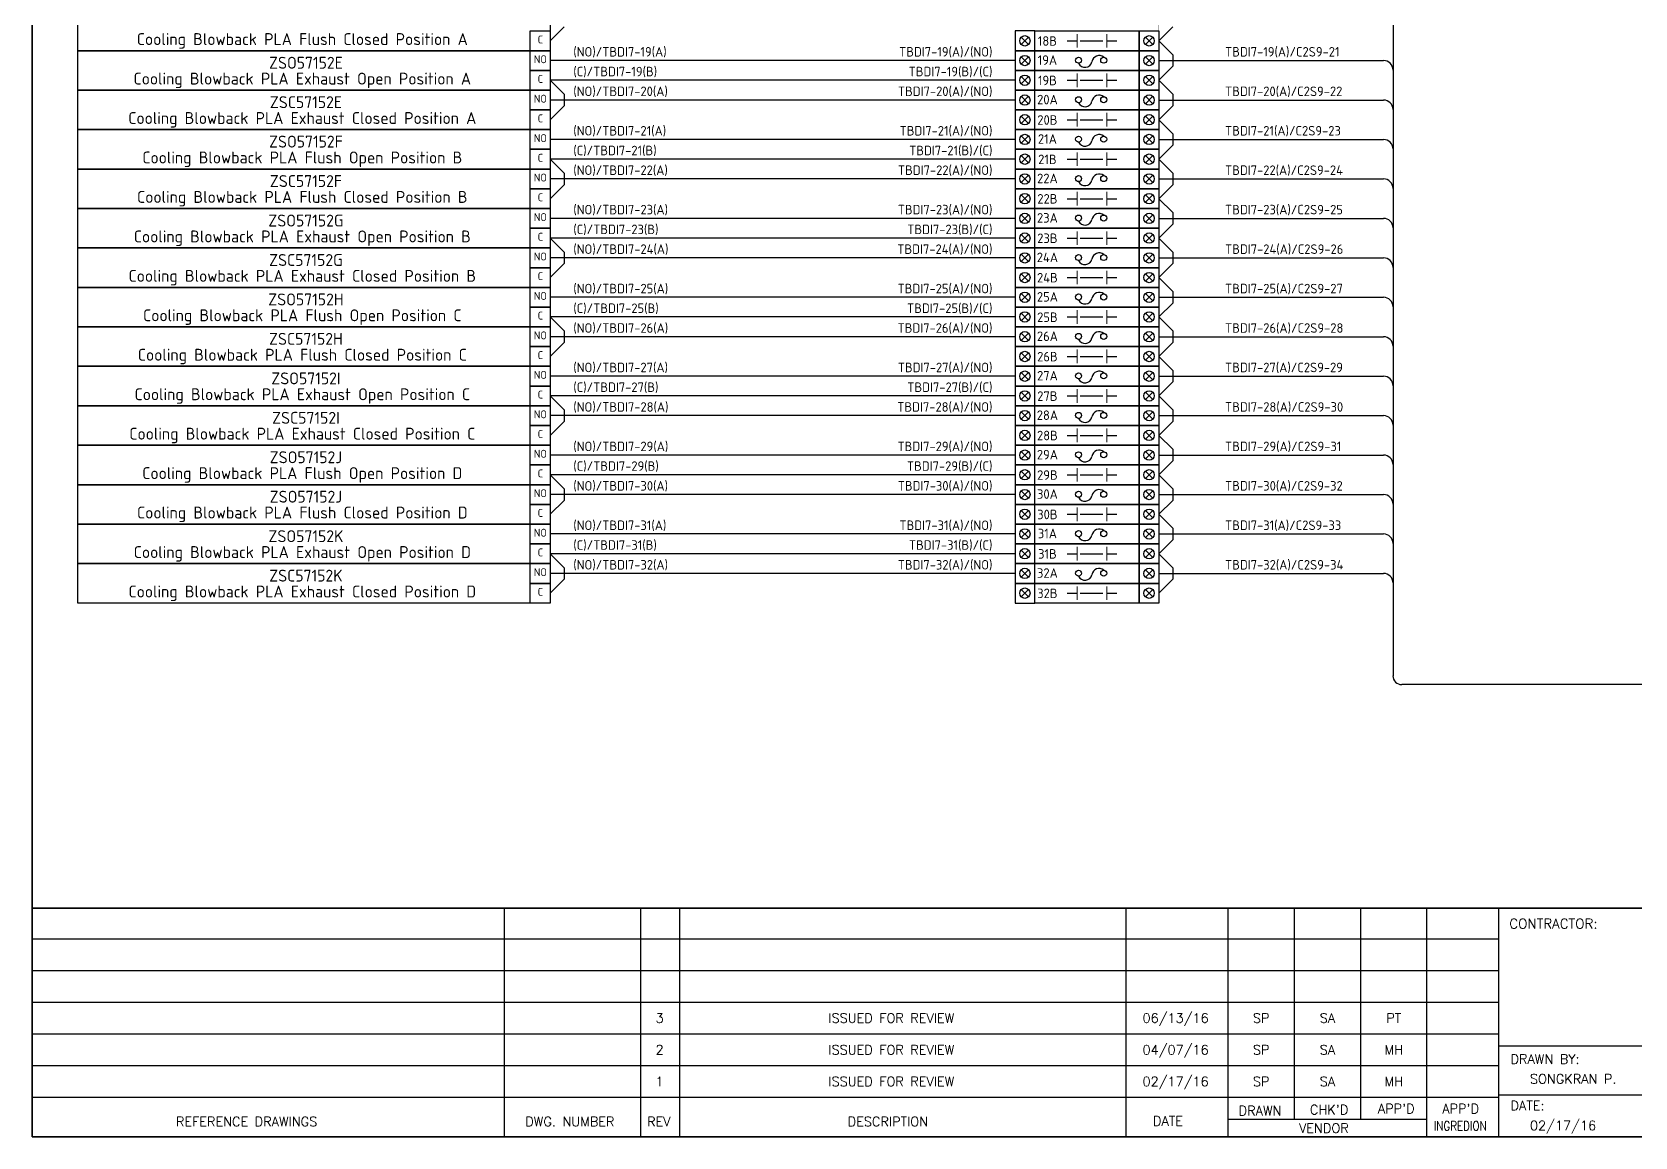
# Model space of a CAD drawing. Header units: inches. Extents: x 579627 to 667544, y 458630 to 507164.
# Drawn here: x 650347 to 652367, y 493540 to 494932 of the extents above; entities that cross this region are included whole.
import ezdxf
from ezdxf.enums import TextEntityAlignment as Align

# ---------------------------------------------------------------- set-up
doc = ezdxf.new("R2010")
doc.units = ezdxf.units.IN
doc.header["$MEASUREMENT"] = 0
for name, color, linetype in [('GT_1', 9, 'Continuous'), ('HELPPOINT', 7, 'Continuous'), ('MEMBER', 7, 'Continuous'), ('power', 7, 'Continuous')]:
    doc.layers.add(name, color=color, linetype=linetype)
doc.styles.add('HTX11', font='O8111901')
doc.styles.add('ISO3098B', font='ISO3098B.shx')
doc.styles.add('ROMANS', font='romans.shx', dxfattribs={"width": 0.85, "height": 25})

# ---------------------------------------------------------------- blocks, each defined once
blk = doc.blocks.new('TPA')
at = {"layer": 'GT_1', "color": 4, "flags": 128}
for points in [[(563383.4, 501946.4), (563383.4, 502273.8)], [(563578.8, 501946.4), (563578.8, 502273.8)], [(563634.6, 501946.4), (563634.6, 502273.8)], [(564274, 501946.4), (564274, 502273.8)], [(564419.8, 501946.4), (564419.8, 502273.8)], [(564514.7, 501971.1), (564514.7, 502273.8)], [(564609.7, 501971.2), (564609.7, 502273.8)], [(564704.3, 501946.4), (564704.3, 502273.8)], [(564807.7, 501946.4), (564807.7, 502273.8)], [(564807.7, 502229.7), (562706.8, 502229.7)], [(564807.7, 502184.4), (562706.8, 502184.4)], [(564807.7, 502139.1), (562706.8, 502139.1)], [(564807.7, 502093.7), (562706.8, 502093.7)], [(565702.1, 502076.3), (564807.7, 502076.3)], [(564807.7, 502048.3), (562706.8, 502048.3)], [(564807.6, 502003), (562706.8, 502003)], [(565702.1, 502006.4), (564807.7, 502006.4)], [(564704.3, 501971.1), (564419.8, 501971.1)]]:
    blk.add_lwpolyline(points, dxfattribs=at)
at = {"layer": 'HELPPOINT', "color": 4, "lineweight": 35}
for p, q in [((562706.8, 501946.4), (562706.8, 505019.3)), ((562706.8, 501946.4), (562706.8, 505019.3)), ((567131, 501946.4), (562706.8, 501946.4)), ((567131, 501946.4), (562706.8, 501946.4))]:
    blk.add_line(p, q, dxfattribs=at)
at = {"layer": 'MEMBER', "color": 4, "lineweight": 35}
blk.add_line((562706.8, 502273.8), (567131, 502273.8), dxfattribs=at)
blk.add_line((562706.8, 502273.8), (567131, 502273.8), dxfattribs=at)
at = {"style": 'HTX11'}
for tag, p in [('A', (566704.3, 502037.1)), ('B', (567038.2, 501963.3))]:
    blk.add_attdef(tag, text='', height=16.8, dxfattribs=at).set_placement(p, align=Align.MIDDLE_CENTER)
at = {"layer": 'MEMBER', "color": 4, "ltscale": 0.8, "style": 'ROMANS'}
for s, height, p in [('CONTRACTOR:', 14.035, (564822.6, 502244.9)), ('DRAWN BY:', 13.49, (564824.3, 502051.1)), ('SONGKRAN P.', 13.495, (564852.1, 502022.7)), ('DRAWN', 13.49, (564435, 501977.3)), ("CHK'D", 13.49, (564537, 501978.7)), ("APP'D", 13.49, (564634.3, 501980.1)), ("APP'D", 13.49, (564726.6, 501980.1)), ('DATE:', 13.49, (564824.3, 501984.5)), ('REFERENCE DRAWINGS', 13.495, (562912.9, 501961.6)), ('DWG. NUMBER', 13.495, (563413.2, 501961.6)), ('REV', 13.49, (563587.7, 501961.6)), ('DESCRIPTION', 13.495, (563875, 501961.6)), ('DATE', 13.49, (564312.3, 501962.5)), ('VENDOR', 13.49, (564521.5, 501952.2)), ('02/17/16', 13.49, (564852.1, 501956))]:
    blk.add_text(s, height=height, dxfattribs=at).set_placement(p)
for s, height, p in [('3', 13.5, (563605.6, 502116.6)), ('ISSUED FOR REVIEW', 13.495, (563937.5, 502116.6)), ('06/13/16', 13.49, (564344.6, 502116.6)), ('SP', 13.49, (564467.2, 502116.6)), ('SA', 13.49, (564562.1, 502116.6)), ('PT', 13.49, (564657, 502116.6)), ('2', 13.5, (563605.6, 502071.2)), ('ISSUED FOR REVIEW', 13.495, (563937.5, 502071.2)), ('04/07/16', 13.49, (564344.6, 502071.2)), ('SP', 13.49, (564467.2, 502071.2)), ('SA', 13.49, (564562.1, 502071.2)), ('MH', 13.49, (564657, 502071.2)), ('1', 13.5, (563605.6, 502025.8)), ('ISSUED FOR REVIEW', 13.495, (563937.5, 502025.8)), ('02/17/16', 13.49, (564344.6, 502025.8)), ('SP', 13.49, (564467.2, 502025.8)), ('SA', 13.49, (564562.1, 502025.8)), ('MH', 13.49, (564657, 502025.8))]:
    blk.add_text(s, height=height, dxfattribs=at).set_placement(p, align=Align.MIDDLE_CENTER)
at = {"layer": 'MEMBER', "color": 4, "ltscale": 0.8, "style": 'ROMANS', "width": 0.8}
blk.add_text('INGREDION', height=13.49, dxfattribs=at).set_placement((564714.3, 501955.4))

msp = doc.modelspace()

# ---------------------------------------------------------------- linework, layer by layer
at = {"color": 4}
for p, q in [((652062.5, 495779.5), (652062.5, 494121)), ((651586.1, 494896.5), (651000.1, 494896.5)), ((651767.4, 494896.5), (652050.5, 494896.5)), ((651586.1, 494846.7), (651000.1, 494846.7)), ((651767.4, 494846.7), (652050.5, 494846.7)), ((651586.1, 494797), (651000.1, 494797)), ((651767.4, 494797), (652050.5, 494797)), ((651586.1, 494747.3), (651000.1, 494747.3)), ((651767.4, 494747.3), (652050.5, 494747.3)), ((651586.1, 494697.6), (651000.1, 494697.6)), ((651767.4, 494697.6), (652050.5, 494697.6)), ((651586.1, 494647.8), (651000.1, 494647.8)), ((651767.4, 494647.8), (652050.5, 494647.8)), ((651586.1, 494598.1), (651000.1, 494598.1)), ((651767.4, 494598.1), (652050.5, 494598.1)), ((651586.1, 494548.4), (651000.1, 494548.4)), ((651767.4, 494548.4), (652050.5, 494548.4)), ((651586.1, 494498.7), (651000.1, 494498.7)), ((651767.4, 494498.7), (652050.5, 494498.7)), ((651586.1, 494449), (651000.1, 494449)), ((651767.4, 494449), (652050.5, 494449)), ((651586.1, 494399.2), (651000.1, 494399.2)), ((651767.4, 494399.2), (652050.5, 494399.2)), ((651586.1, 494349.5), (651000.1, 494349.5)), ((651767.4, 494349.5), (652050.5, 494349.5)), ((651586.1, 494299.8), (651000.1, 494299.8)), ((651767.4, 494299.8), (652050.5, 494299.8)), ((651586.1, 494250.1), (651000.1, 494250.1)), ((651767.4, 494250.1), (652050.5, 494250.1)), ((654008.4, 494110), (652073.5, 494110))]:
    msp.add_line(p, q, dxfattribs=at)
at = {"color": 0}
for p, q in [((651000.1, 494921.3), (651017.7, 494938.9)), ((651603.2, 494926), (651593.9, 494916.7)), ((651593.9, 494926), (651603.2, 494916.7)), ((651651.7, 494921.3), (651664.3, 494921.3)), ((651668.2, 494921.3), (651696.8, 494921.3)), ((651701.8, 494921.3), (651714.3, 494921.3)), ((651750.4, 494926), (651759.6, 494916.7)), ((651759.6, 494926), (651750.4, 494916.7)), ((651586.1, 494871.6), (651000.1, 494871.6)), ((651000.1, 494871.6), (651017.7, 494854)), ((651603.2, 494876.2), (651593.9, 494867)), ((651593.9, 494876.2), (651603.2, 494867)), ((651651.7, 494871.6), (651664.3, 494871.6)), ((651668.2, 494871.6), (651696.8, 494871.6)), ((651701.8, 494871.6), (651714.3, 494871.6)), ((651750.4, 494876.2), (651759.6, 494867)), ((651759.6, 494876.2), (651750.4, 494867)), ((651017.7, 494854), (651017.7, 494839.5)), ((651000.1, 494821.9), (651017.7, 494839.5)), ((651603.2, 494826.5), (651593.9, 494817.3)), ((651593.9, 494826.5), (651603.2, 494817.3)), ((651651.7, 494821.9), (651664.3, 494821.9)), ((651668.2, 494821.9), (651696.8, 494821.9)), ((651701.8, 494821.9), (651714.3, 494821.9)), ((651750.4, 494826.5), (651759.6, 494817.3)), ((651759.6, 494826.5), (651750.4, 494817.3)), ((651586.1, 494772.2), (651000.1, 494772.2)), ((651000.1, 494772.2), (651017.7, 494754.6)), ((651603.2, 494776.8), (651593.9, 494767.5)), ((651593.9, 494776.8), (651603.2, 494767.5)), ((651651.7, 494772.2), (651664.3, 494772.2)), ((651668.2, 494772.2), (651696.8, 494772.2)), ((651701.8, 494772.2), (651714.3, 494772.2)), ((651750.4, 494776.8), (651759.6, 494767.5)), ((651759.6, 494776.8), (651750.4, 494767.5)), ((651017.7, 494754.6), (651017.7, 494740)), ((651000.1, 494722.4), (651017.7, 494740)), ((651603.2, 494727.1), (651593.9, 494717.8)), ((651593.9, 494727.1), (651603.2, 494717.8)), ((651651.7, 494722.4), (651664.3, 494722.4)), ((651668.2, 494722.4), (651696.8, 494722.4)), ((651701.8, 494722.4), (651714.3, 494722.4)), ((651750.4, 494727.1), (651759.6, 494717.8)), ((651759.6, 494727.1), (651750.4, 494717.8)), ((651586.1, 494672.7), (651000.1, 494672.7)), ((651000.1, 494672.7), (651017.7, 494655.1)), ((651603.2, 494677.3), (651593.9, 494668.1)), ((651593.9, 494677.3), (651603.2, 494668.1)), ((651651.7, 494672.7), (651664.3, 494672.7)), ((651668.2, 494672.7), (651696.8, 494672.7)), ((651701.8, 494672.7), (651714.3, 494672.7)), ((651750.4, 494677.3), (651759.6, 494668.1)), ((651759.6, 494677.3), (651750.4, 494668.1)), ((651017.7, 494655.1), (651017.7, 494640.6)), ((651000.1, 494623), (651017.7, 494640.6)), ((651603.2, 494627.6), (651593.9, 494618.4)), ((651593.9, 494627.6), (651603.2, 494618.4)), ((651651.7, 494623), (651664.3, 494623)), ((651668.2, 494623), (651696.8, 494623)), ((651701.8, 494623), (651714.3, 494623)), ((651750.4, 494627.6), (651759.6, 494618.4)), ((651759.6, 494627.6), (651750.4, 494618.4)), ((651586.1, 494573.3), (651000.1, 494573.3)), ((651000.1, 494573.3), (651017.7, 494555.7)), ((651603.2, 494577.9), (651593.9, 494568.6)), ((651593.9, 494577.9), (651603.2, 494568.6)), ((651651.7, 494573.3), (651664.3, 494573.3)), ((651668.2, 494573.3), (651696.8, 494573.3)), ((651701.8, 494573.3), (651714.3, 494573.3)), ((651750.4, 494577.9), (651759.6, 494568.6)), ((651759.6, 494577.9), (651750.4, 494568.6)), ((651017.7, 494555.7), (651017.7, 494541.1)), ((651000.1, 494523.5), (651017.7, 494541.1)), ((651603.2, 494528.2), (651593.9, 494518.9)), ((651593.9, 494528.2), (651603.2, 494518.9)), ((651750.4, 494528.2), (651759.6, 494518.9)), ((651759.6, 494528.2), (651750.4, 494518.9)), ((651651.7, 494523.5), (651664.3, 494523.5)), ((651668.2, 494523.5), (651696.8, 494523.5)), ((651701.8, 494523.5), (651714.3, 494523.5)), ((651586.1, 494473.8), (651000.1, 494473.8)), ((651000.1, 494473.8), (651017.7, 494456.2)), ((651603.2, 494478.4), (651593.9, 494469.2)), ((651593.9, 494478.4), (651603.2, 494469.2)), ((651651.7, 494473.8), (651664.3, 494473.8)), ((651668.2, 494473.8), (651696.8, 494473.8)), ((651701.8, 494473.8), (651714.3, 494473.8)), ((651750.4, 494478.4), (651759.6, 494469.2)), ((651759.6, 494478.4), (651750.4, 494469.2)), ((651017.7, 494456.2), (651017.7, 494441.7)), ((651000.1, 494424.1), (651017.7, 494441.7)), ((651603.2, 494428.7), (651593.9, 494419.5)), ((651593.9, 494428.7), (651603.2, 494419.5)), ((651750.4, 494428.7), (651759.6, 494419.5)), ((651759.6, 494428.7), (651750.4, 494419.5)), ((651651.7, 494424.1), (651664.3, 494424.1)), ((651668.2, 494424.1), (651696.8, 494424.1)), ((651701.8, 494424.1), (651714.3, 494424.1)), ((651586.1, 494374.4), (651000.1, 494374.4)), ((651000.1, 494374.4), (651017.7, 494356.8)), ((651603.2, 494379), (651593.9, 494369.7)), ((651593.9, 494379), (651603.2, 494369.7)), ((651651.7, 494374.4), (651664.3, 494374.4)), ((651668.2, 494374.4), (651696.8, 494374.4)), ((651701.8, 494374.4), (651714.3, 494374.4)), ((651750.4, 494379), (651759.6, 494369.7)), ((651759.6, 494379), (651750.4, 494369.7)), ((651017.7, 494356.8), (651017.7, 494342.2)), ((651000.1, 494324.6), (651017.7, 494342.2)), ((651603.2, 494329.3), (651593.9, 494320)), ((651593.9, 494329.3), (651603.2, 494320)), ((651750.4, 494329.3), (651759.6, 494320)), ((651759.6, 494329.3), (651750.4, 494320)), ((651651.7, 494324.6), (651664.3, 494324.6)), ((651668.2, 494324.6), (651696.8, 494324.6)), ((651701.8, 494324.6), (651714.3, 494324.6)), ((651586.1, 494274.9), (651000.1, 494274.9)), ((651000.1, 494274.9), (651017.7, 494257.3)), ((651603.2, 494279.5), (651593.9, 494270.3)), ((651593.9, 494279.5), (651603.2, 494270.3)), ((651651.7, 494274.9), (651664.3, 494274.9)), ((651668.2, 494274.9), (651696.8, 494274.9)), ((651701.8, 494274.9), (651714.3, 494274.9)), ((651750.4, 494279.5), (651759.6, 494270.3)), ((651759.6, 494279.5), (651750.4, 494270.3)), ((651017.7, 494257.3), (651017.7, 494242.8)), ((651000.1, 494225.2), (651017.7, 494242.8)), ((651603.2, 494229.8), (651593.9, 494220.6)), ((651593.9, 494229.8), (651603.2, 494220.6)), ((651651.7, 494225.2), (651664.3, 494225.2)), ((651668.2, 494225.2), (651696.8, 494225.2)), ((651701.8, 494225.2), (651714.3, 494225.2)), ((651750.4, 494229.8), (651759.6, 494220.6)), ((651759.6, 494229.8), (651750.4, 494220.6))]:
    msp.add_line(p, q, dxfattribs=at)
at = {"color": 1}
for p, q in [((651767.4, 494921.3), (651785, 494938.9)), ((651767.4, 494921.3), (651785, 494903.7)), ((651603.2, 494901.1), (651593.9, 494891.8)), ((651593.9, 494901.1), (651603.2, 494891.8)), ((651750.4, 494901.1), (651759.6, 494891.8)), ((651759.6, 494901.1), (651750.4, 494891.8)), ((651785, 494903.7), (651785, 494889.2)), ((651767.4, 494871.6), (651785, 494889.2)), ((651767.4, 494871.6), (651785, 494854)), ((651603.2, 494851.4), (651593.9, 494842.1)), ((651593.9, 494851.4), (651603.2, 494842.1)), ((651750.4, 494851.4), (651759.6, 494842.1)), ((651759.6, 494851.4), (651750.4, 494842.1)), ((651785, 494854), (651785, 494839.5)), ((651767.4, 494821.9), (651785, 494839.5)), ((651767.4, 494821.9), (651785, 494804.3)), ((651603.2, 494801.6), (651593.9, 494792.4)), ((651593.9, 494801.6), (651603.2, 494792.4)), ((651750.4, 494801.6), (651759.6, 494792.4)), ((651759.6, 494801.6), (651750.4, 494792.4)), ((651785, 494804.3), (651785, 494789.7)), ((651767.4, 494772.2), (651785, 494789.7)), ((651767.4, 494772.2), (651785, 494754.6)), ((651603.2, 494751.9), (651593.9, 494742.7)), ((651593.9, 494751.9), (651603.2, 494742.7)), ((651750.4, 494751.9), (651759.6, 494742.7)), ((651759.6, 494751.9), (651750.4, 494742.7)), ((651785, 494754.6), (651785, 494740)), ((651767.4, 494722.4), (651785, 494740)), ((651767.4, 494722.4), (651785, 494704.9)), ((651603.2, 494702.2), (651593.9, 494692.9)), ((651593.9, 494702.2), (651603.2, 494692.9)), ((651750.4, 494702.2), (651759.6, 494692.9)), ((651759.6, 494702.2), (651750.4, 494692.9)), ((651767.4, 494672.7), (651785, 494690.3)), ((651785, 494704.9), (651785, 494690.3)), ((651767.4, 494672.7), (651785, 494655.1)), ((651603.2, 494652.5), (651593.9, 494643.2)), ((651593.9, 494652.5), (651603.2, 494643.2)), ((651750.4, 494652.5), (651759.6, 494643.2)), ((651759.6, 494652.5), (651750.4, 494643.2)), ((651785, 494655.1), (651785, 494640.6)), ((651767.4, 494623), (651785, 494640.6)), ((651767.4, 494623), (651785, 494605.4)), ((651603.2, 494602.8), (651593.9, 494593.5)), ((651593.9, 494602.8), (651603.2, 494593.5)), ((651750.4, 494602.8), (651759.6, 494593.5)), ((651759.6, 494602.8), (651750.4, 494593.5)), ((651767.4, 494573.3), (651785, 494590.8)), ((651785, 494605.4), (651785, 494590.8)), ((651767.4, 494573.3), (651785, 494555.7)), ((651603.2, 494553), (651593.9, 494543.8)), ((651593.9, 494553), (651603.2, 494543.8)), ((651750.4, 494553), (651759.6, 494543.8)), ((651759.6, 494553), (651750.4, 494543.8)), ((651785, 494555.7), (651785, 494541.1)), ((651767.4, 494523.5), (651785, 494541.1)), ((651767.4, 494523.5), (651785, 494506)), ((651603.2, 494503.3), (651593.9, 494494.1)), ((651593.9, 494503.3), (651603.2, 494494.1)), ((651750.4, 494503.3), (651759.6, 494494.1)), ((651759.6, 494503.3), (651750.4, 494494.1)), ((651767.4, 494473.8), (651785, 494491.4)), ((651785, 494506), (651785, 494491.4)), ((651767.4, 494473.8), (651785, 494456.2)), ((651603.2, 494453.6), (651593.9, 494444.3)), ((651593.9, 494453.6), (651603.2, 494444.3)), ((651750.4, 494453.6), (651759.6, 494444.3)), ((651759.6, 494453.6), (651750.4, 494444.3)), ((651785, 494456.2), (651785, 494441.7)), ((651767.4, 494424.1), (651785, 494441.7)), ((651767.4, 494424.1), (651785, 494406.5)), ((651603.2, 494403.9), (651593.9, 494394.6)), ((651593.9, 494403.9), (651603.2, 494394.6)), ((651750.4, 494403.9), (651759.6, 494394.6)), ((651759.6, 494403.9), (651750.4, 494394.6)), ((651767.4, 494374.4), (651785, 494391.9)), ((651785, 494406.5), (651785, 494391.9)), ((651767.4, 494374.4), (651785, 494356.8)), ((651603.2, 494354.1), (651593.9, 494344.9)), ((651593.9, 494354.1), (651603.2, 494344.9)), ((651750.4, 494354.1), (651759.6, 494344.9)), ((651759.6, 494354.1), (651750.4, 494344.9)), ((651785, 494356.8), (651785, 494342.2)), ((651767.4, 494324.6), (651785, 494342.2)), ((651767.4, 494324.6), (651785, 494307.1)), ((651785, 494307.1), (651785, 494292.5)), ((651603.2, 494304.4), (651593.9, 494295.2)), ((651593.9, 494304.4), (651603.2, 494295.2)), ((651750.4, 494304.4), (651759.6, 494295.2)), ((651759.6, 494304.4), (651750.4, 494295.2)), ((651767.4, 494274.9), (651785, 494292.5)), ((651785, 494292.5), (651785, 494292.5)), ((651767.4, 494274.9), (651785, 494257.3)), ((651603.2, 494254.7), (651593.9, 494245.4)), ((651593.9, 494254.7), (651603.2, 494245.4)), ((651750.4, 494254.7), (651759.6, 494245.4)), ((651759.6, 494254.7), (651750.4, 494245.4)), ((651785, 494257.3), (651785, 494242.8)), ((651767.4, 494225.2), (651785, 494242.8)), ((651785, 494242.8), (651785, 494242.8))]:
    msp.add_line(p, q, dxfattribs=at)
at = {"color": 0, "lineweight": 9}
for p, q in [((651664.3, 494912.8), (651664.3, 494929.9)), ((651701.8, 494912.8), (651701.8, 494929.9)), ((651664.3, 494863.1), (651664.3, 494880.1)), ((651701.8, 494863.1), (651701.8, 494880.1)), ((651664.3, 494813.3), (651664.3, 494830.4)), ((651701.8, 494813.3), (651701.8, 494830.4)), ((651664.3, 494763.6), (651664.3, 494780.7)), ((651701.8, 494763.6), (651701.8, 494780.7)), ((651664.3, 494713.9), (651664.3, 494731)), ((651701.8, 494713.9), (651701.8, 494731)), ((651664.3, 494664.2), (651664.3, 494681.2)), ((651701.8, 494664.2), (651701.8, 494681.2)), ((651664.3, 494614.5), (651664.3, 494631.5)), ((651701.8, 494614.5), (651701.8, 494631.5)), ((651664.3, 494564.7), (651664.3, 494581.8)), ((651701.8, 494564.7), (651701.8, 494581.8)), ((651664.3, 494515), (651664.3, 494532.1)), ((651701.8, 494515), (651701.8, 494532.1)), ((651664.3, 494465.3), (651664.3, 494482.3)), ((651701.8, 494465.3), (651701.8, 494482.3)), ((651664.3, 494415.6), (651664.3, 494432.6)), ((651701.8, 494415.6), (651701.8, 494432.6)), ((651664.3, 494365.8), (651664.3, 494382.9)), ((651701.8, 494365.8), (651701.8, 494382.9)), ((651664.3, 494316.1), (651664.3, 494333.2)), ((651701.8, 494316.1), (651701.8, 494333.2)), ((651664.3, 494266.4), (651664.3, 494283.5)), ((651701.8, 494266.4), (651701.8, 494283.5)), ((651664.3, 494216.7), (651664.3, 494233.7)), ((651701.8, 494216.7), (651701.8, 494233.7))]:
    msp.add_line(p, q, dxfattribs=at)
at = {"color": 2}
for points in [[(650404.8, 494958.6), (651000.1, 494958.6), (651000.1, 494908.9), (650404.8, 494908.9)], [(650404.8, 494908.9), (651000.1, 494908.9), (651000.1, 494859.2), (650404.8, 494859.2)], [(650404.8, 494859.2), (651000.1, 494859.2), (651000.1, 494809.4), (650404.8, 494809.4)], [(650404.8, 494809.4), (651000.1, 494809.4), (651000.1, 494759.7), (650404.8, 494759.7)], [(650404.8, 494759.7), (651000.1, 494759.7), (651000.1, 494710), (650404.8, 494710)], [(650404.8, 494710), (651000.1, 494710), (651000.1, 494660.3), (650404.8, 494660.3)], [(650404.8, 494660.3), (651000.1, 494660.3), (651000.1, 494610.6), (650404.8, 494610.6)], [(650404.8, 494610.6), (651000.1, 494610.6), (651000.1, 494560.8), (650404.8, 494560.8)], [(650404.8, 494560.8), (651000.1, 494560.8), (651000.1, 494511.1), (650404.8, 494511.1)], [(650404.8, 494511.1), (651000.1, 494511.1), (651000.1, 494461.4), (650404.8, 494461.4)], [(650404.8, 494461.4), (651000.1, 494461.4), (651000.1, 494411.7), (650404.8, 494411.7)], [(650404.8, 494411.7), (651000.1, 494411.7), (651000.1, 494361.9), (650404.8, 494361.9)], [(650404.8, 494361.9), (651000.1, 494361.9), (651000.1, 494312.2), (650404.8, 494312.2)], [(650404.8, 494312.2), (651000.1, 494312.2), (651000.1, 494262.5), (650404.8, 494262.5)], [(650404.8, 494262.5), (651000.1, 494262.5), (651000.1, 494212.8), (650404.8, 494212.8)]]:
    msp.add_lwpolyline(points, close=True, dxfattribs=at)
at = {"color": 0, "const_width": 0.3}
for points in [[(651586.1, 494958.6), (651767.4, 494958.6), (651767.4, 494908.9), (651586.1, 494908.9), (651586.1, 494958.6)], [(651586.1, 494908.9), (651767.4, 494908.9), (651767.4, 494859.2), (651586.1, 494859.2), (651586.1, 494908.9)], [(651586.1, 494859.2), (651767.4, 494859.2), (651767.4, 494809.4), (651586.1, 494809.4), (651586.1, 494859.2)], [(651586.1, 494809.4), (651767.4, 494809.4), (651767.4, 494759.7), (651586.1, 494759.7), (651586.1, 494809.4)], [(651586.1, 494759.7), (651767.4, 494759.7), (651767.4, 494710), (651586.1, 494710), (651586.1, 494759.7)], [(651586.1, 494710), (651767.4, 494710), (651767.4, 494660.3), (651586.1, 494660.3), (651586.1, 494710)], [(651586.1, 494660.3), (651767.4, 494660.3), (651767.4, 494610.6), (651586.1, 494610.6), (651586.1, 494660.3)], [(651586.1, 494610.6), (651767.4, 494610.6), (651767.4, 494560.8), (651586.1, 494560.8), (651586.1, 494610.6)], [(651586.1, 494560.8), (651767.4, 494560.8), (651767.4, 494511.1), (651586.1, 494511.1), (651586.1, 494560.8)], [(651586.1, 494511.1), (651767.4, 494511.1), (651767.4, 494461.4), (651586.1, 494461.4), (651586.1, 494511.1)], [(651586.1, 494461.4), (651767.4, 494461.4), (651767.4, 494411.7), (651586.1, 494411.7), (651586.1, 494461.4)], [(651586.1, 494411.7), (651767.4, 494411.7), (651767.4, 494361.9), (651586.1, 494361.9), (651586.1, 494411.7)], [(651586.1, 494361.9), (651767.4, 494361.9), (651767.4, 494312.2), (651586.1, 494312.2), (651586.1, 494361.9)], [(651586.1, 494312.2), (651767.4, 494312.2), (651767.4, 494262.5), (651586.1, 494262.5), (651586.1, 494312.2)], [(651586.1, 494262.5), (651767.4, 494262.5), (651767.4, 494212.8), (651586.1, 494212.8), (651586.1, 494262.5)]]:
    msp.add_lwpolyline(points, dxfattribs=at)
at = {"color": 0}
for points in [[(650975.2, 494933.8), (651000.1, 494933.8), (651000.1, 494908.9), (650975.2, 494908.9)], [(651611, 494933.8), (651586.1, 494933.8), (651586.1, 494908.9), (651611, 494908.9)], [(651611, 494933.8), (651742.6, 494933.8), (651742.6, 494908.9), (651611, 494908.9)], [(651742.6, 494933.8), (651767.4, 494933.8), (651767.4, 494908.9), (651742.6, 494908.9)], [(650975.2, 494884), (651000.1, 494884), (651000.1, 494859.2), (650975.2, 494859.2)], [(651611, 494884), (651586.1, 494884), (651586.1, 494859.2), (651611, 494859.2)], [(651611, 494884), (651742.6, 494884), (651742.6, 494859.2), (651611, 494859.2)], [(651742.6, 494884), (651767.4, 494884), (651767.4, 494859.2), (651742.6, 494859.2)], [(650975.2, 494834.3), (651000.1, 494834.3), (651000.1, 494809.4), (650975.2, 494809.4)], [(651611, 494834.3), (651586.1, 494834.3), (651586.1, 494809.4), (651611, 494809.4)], [(651611, 494834.3), (651742.6, 494834.3), (651742.6, 494809.4), (651611, 494809.4)], [(651742.6, 494834.3), (651767.4, 494834.3), (651767.4, 494809.4), (651742.6, 494809.4)], [(650975.2, 494784.6), (651000.1, 494784.6), (651000.1, 494759.7), (650975.2, 494759.7)], [(651611, 494784.6), (651586.1, 494784.6), (651586.1, 494759.7), (651611, 494759.7)], [(651611, 494784.6), (651742.6, 494784.6), (651742.6, 494759.7), (651611, 494759.7)], [(651742.6, 494784.6), (651767.4, 494784.6), (651767.4, 494759.7), (651742.6, 494759.7)], [(650975.2, 494734.9), (651000.1, 494734.9), (651000.1, 494710), (650975.2, 494710)], [(651611, 494734.9), (651586.1, 494734.9), (651586.1, 494710), (651611, 494710)], [(651611, 494734.9), (651742.6, 494734.9), (651742.6, 494710), (651611, 494710)], [(651742.6, 494734.9), (651767.4, 494734.9), (651767.4, 494710), (651742.6, 494710)], [(650975.2, 494685.1), (651000.1, 494685.1), (651000.1, 494660.3), (650975.2, 494660.3)], [(651611, 494685.1), (651586.1, 494685.1), (651586.1, 494660.3), (651611, 494660.3)], [(651611, 494685.1), (651742.6, 494685.1), (651742.6, 494660.3), (651611, 494660.3)], [(651742.6, 494685.1), (651767.4, 494685.1), (651767.4, 494660.3), (651742.6, 494660.3)], [(650975.2, 494635.4), (651000.1, 494635.4), (651000.1, 494610.6), (650975.2, 494610.6)], [(651611, 494635.4), (651586.1, 494635.4), (651586.1, 494610.6), (651611, 494610.6)], [(651611, 494635.4), (651742.6, 494635.4), (651742.6, 494610.6), (651611, 494610.6)], [(651742.6, 494635.4), (651767.4, 494635.4), (651767.4, 494610.6), (651742.6, 494610.6)], [(650975.2, 494585.7), (651000.1, 494585.7), (651000.1, 494560.8), (650975.2, 494560.8)], [(651611, 494585.7), (651586.1, 494585.7), (651586.1, 494560.8), (651611, 494560.8)], [(651611, 494585.7), (651742.6, 494585.7), (651742.6, 494560.8), (651611, 494560.8)], [(651742.6, 494585.7), (651767.4, 494585.7), (651767.4, 494560.8), (651742.6, 494560.8)], [(650975.2, 494536), (651000.1, 494536), (651000.1, 494511.1), (650975.2, 494511.1)], [(651611, 494536), (651586.1, 494536), (651586.1, 494511.1), (651611, 494511.1)], [(651611, 494536), (651742.6, 494536), (651742.6, 494511.1), (651611, 494511.1)], [(651742.6, 494536), (651767.4, 494536), (651767.4, 494511.1), (651742.6, 494511.1)], [(650975.2, 494486.2), (651000.1, 494486.2), (651000.1, 494461.4), (650975.2, 494461.4)], [(651611, 494486.2), (651586.1, 494486.2), (651586.1, 494461.4), (651611, 494461.4)], [(651611, 494486.2), (651742.6, 494486.2), (651742.6, 494461.4), (651611, 494461.4)], [(651742.6, 494486.2), (651767.4, 494486.2), (651767.4, 494461.4), (651742.6, 494461.4)], [(650975.2, 494436.5), (651000.1, 494436.5), (651000.1, 494411.7), (650975.2, 494411.7)], [(651611, 494436.5), (651586.1, 494436.5), (651586.1, 494411.7), (651611, 494411.7)], [(651611, 494436.5), (651742.6, 494436.5), (651742.6, 494411.7), (651611, 494411.7)], [(651742.6, 494436.5), (651767.4, 494436.5), (651767.4, 494411.7), (651742.6, 494411.7)], [(650975.2, 494386.8), (651000.1, 494386.8), (651000.1, 494361.9), (650975.2, 494361.9)], [(651611, 494386.8), (651586.1, 494386.8), (651586.1, 494361.9), (651611, 494361.9)], [(651611, 494386.8), (651742.6, 494386.8), (651742.6, 494361.9), (651611, 494361.9)], [(651742.6, 494386.8), (651767.4, 494386.8), (651767.4, 494361.9), (651742.6, 494361.9)], [(650975.2, 494337.1), (651000.1, 494337.1), (651000.1, 494312.2), (650975.2, 494312.2)], [(651611, 494337.1), (651586.1, 494337.1), (651586.1, 494312.2), (651611, 494312.2)], [(651611, 494337.1), (651742.6, 494337.1), (651742.6, 494312.2), (651611, 494312.2)], [(651742.6, 494337.1), (651767.4, 494337.1), (651767.4, 494312.2), (651742.6, 494312.2)], [(650975.2, 494287.4), (651000.1, 494287.4), (651000.1, 494262.5), (650975.2, 494262.5)], [(651611, 494287.4), (651586.1, 494287.4), (651586.1, 494262.5), (651611, 494262.5)], [(651611, 494287.4), (651742.6, 494287.4), (651742.6, 494262.5), (651611, 494262.5)], [(651742.6, 494287.4), (651767.4, 494287.4), (651767.4, 494262.5), (651742.6, 494262.5)], [(650975.2, 494237.6), (651000.1, 494237.6), (651000.1, 494212.8), (650975.2, 494212.8)], [(651611, 494237.6), (651586.1, 494237.6), (651586.1, 494212.8), (651611, 494212.8)], [(651611, 494237.6), (651742.6, 494237.6), (651742.6, 494212.8), (651611, 494212.8)], [(651742.6, 494237.6), (651767.4, 494237.6), (651767.4, 494212.8), (651742.6, 494212.8)]]:
    msp.add_lwpolyline(points, close=True, dxfattribs=at)
at = {"color": 1}
for points in [[(650975.2, 494908.9), (651000.1, 494908.9), (651000.1, 494884), (650975.2, 494884)], [(651611, 494908.9), (651586.1, 494908.9), (651586.1, 494884), (651611, 494884)], [(651611, 494908.9), (651742.6, 494908.9), (651742.6, 494884), (651611, 494884)], [(651742.6, 494908.9), (651767.4, 494908.9), (651767.4, 494884), (651742.6, 494884)], [(650975.2, 494859.2), (651000.1, 494859.2), (651000.1, 494834.3), (650975.2, 494834.3)], [(651611, 494859.2), (651586.1, 494859.2), (651586.1, 494834.3), (651611, 494834.3)], [(651611, 494859.2), (651742.6, 494859.2), (651742.6, 494834.3), (651611, 494834.3)], [(651742.6, 494859.2), (651767.4, 494859.2), (651767.4, 494834.3), (651742.6, 494834.3)], [(650975.2, 494809.4), (651000.1, 494809.4), (651000.1, 494784.6), (650975.2, 494784.6)], [(651611, 494809.4), (651586.1, 494809.4), (651586.1, 494784.6), (651611, 494784.6)], [(651611, 494809.4), (651742.6, 494809.4), (651742.6, 494784.6), (651611, 494784.6)], [(651742.6, 494809.4), (651767.4, 494809.4), (651767.4, 494784.6), (651742.6, 494784.6)], [(650975.2, 494759.7), (651000.1, 494759.7), (651000.1, 494734.9), (650975.2, 494734.9)], [(651611, 494759.7), (651586.1, 494759.7), (651586.1, 494734.9), (651611, 494734.9)], [(651611, 494759.7), (651742.6, 494759.7), (651742.6, 494734.9), (651611, 494734.9)], [(651742.6, 494759.7), (651767.4, 494759.7), (651767.4, 494734.9), (651742.6, 494734.9)], [(650975.2, 494710), (651000.1, 494710), (651000.1, 494685.1), (650975.2, 494685.1)], [(651611, 494710), (651586.1, 494710), (651586.1, 494685.1), (651611, 494685.1)], [(651611, 494710), (651742.6, 494710), (651742.6, 494685.1), (651611, 494685.1)], [(651742.6, 494710), (651767.4, 494710), (651767.4, 494685.1), (651742.6, 494685.1)], [(650975.2, 494660.3), (651000.1, 494660.3), (651000.1, 494635.4), (650975.2, 494635.4)], [(651611, 494660.3), (651586.1, 494660.3), (651586.1, 494635.4), (651611, 494635.4)], [(651611, 494660.3), (651742.6, 494660.3), (651742.6, 494635.4), (651611, 494635.4)], [(651742.6, 494660.3), (651767.4, 494660.3), (651767.4, 494635.4), (651742.6, 494635.4)], [(650975.2, 494610.6), (651000.1, 494610.6), (651000.1, 494585.7), (650975.2, 494585.7)], [(651611, 494610.6), (651586.1, 494610.6), (651586.1, 494585.7), (651611, 494585.7)], [(651611, 494610.6), (651742.6, 494610.6), (651742.6, 494585.7), (651611, 494585.7)], [(651742.6, 494610.6), (651767.4, 494610.6), (651767.4, 494585.7), (651742.6, 494585.7)], [(650975.2, 494560.8), (651000.1, 494560.8), (651000.1, 494536), (650975.2, 494536)], [(651611, 494560.8), (651586.1, 494560.8), (651586.1, 494536), (651611, 494536)], [(651611, 494560.8), (651742.6, 494560.8), (651742.6, 494536), (651611, 494536)], [(651742.6, 494560.8), (651767.4, 494560.8), (651767.4, 494536), (651742.6, 494536)], [(650975.2, 494511.1), (651000.1, 494511.1), (651000.1, 494486.2), (650975.2, 494486.2)], [(651611, 494511.1), (651586.1, 494511.1), (651586.1, 494486.2), (651611, 494486.2)], [(651611, 494511.1), (651742.6, 494511.1), (651742.6, 494486.2), (651611, 494486.2)], [(651742.6, 494511.1), (651767.4, 494511.1), (651767.4, 494486.2), (651742.6, 494486.2)], [(650975.2, 494461.4), (651000.1, 494461.4), (651000.1, 494436.5), (650975.2, 494436.5)], [(651611, 494461.4), (651586.1, 494461.4), (651586.1, 494436.5), (651611, 494436.5)], [(651611, 494461.4), (651742.6, 494461.4), (651742.6, 494436.5), (651611, 494436.5)], [(651742.6, 494461.4), (651767.4, 494461.4), (651767.4, 494436.5), (651742.6, 494436.5)], [(650975.2, 494411.7), (651000.1, 494411.7), (651000.1, 494386.8), (650975.2, 494386.8)], [(651611, 494411.7), (651586.1, 494411.7), (651586.1, 494386.8), (651611, 494386.8)], [(651611, 494411.7), (651742.6, 494411.7), (651742.6, 494386.8), (651611, 494386.8)], [(651742.6, 494411.7), (651767.4, 494411.7), (651767.4, 494386.8), (651742.6, 494386.8)], [(650975.2, 494361.9), (651000.1, 494361.9), (651000.1, 494337.1), (650975.2, 494337.1)], [(651611, 494361.9), (651586.1, 494361.9), (651586.1, 494337.1), (651611, 494337.1)], [(651611, 494361.9), (651742.6, 494361.9), (651742.6, 494337.1), (651611, 494337.1)], [(651742.6, 494361.9), (651767.4, 494361.9), (651767.4, 494337.1), (651742.6, 494337.1)], [(650975.2, 494312.2), (651000.1, 494312.2), (651000.1, 494287.4), (650975.2, 494287.4)], [(651611, 494312.2), (651586.1, 494312.2), (651586.1, 494287.4), (651611, 494287.4)], [(651611, 494312.2), (651742.6, 494312.2), (651742.6, 494287.4), (651611, 494287.4)], [(651742.6, 494312.2), (651767.4, 494312.2), (651767.4, 494287.4), (651742.6, 494287.4)], [(650975.2, 494262.5), (651000.1, 494262.5), (651000.1, 494237.6), (650975.2, 494237.6)], [(651611, 494262.5), (651586.1, 494262.5), (651586.1, 494237.6), (651611, 494237.6)], [(651611, 494262.5), (651742.6, 494262.5), (651742.6, 494237.6), (651611, 494237.6)], [(651742.6, 494262.5), (651767.4, 494262.5), (651767.4, 494237.6), (651742.6, 494237.6)]]:
    msp.add_lwpolyline(points, close=True, dxfattribs=at)
at = {"color": 0}
for centre in [(651598.5, 494921.3), (651755, 494921.3), (651598.5, 494871.6), (651755, 494871.6), (651598.5, 494821.9), (651755, 494821.9), (651598.5, 494772.2), (651755, 494772.2), (651598.5, 494722.4), (651755, 494722.4), (651598.5, 494672.7), (651755, 494672.7), (651598.5, 494623), (651755, 494623), (651598.5, 494573.3), (651755, 494573.3), (651598.5, 494523.5), (651755, 494523.5), (651598.5, 494473.8), (651755, 494473.8), (651598.5, 494424.1), (651755, 494424.1), (651598.5, 494374.4), (651755, 494374.4), (651598.5, 494324.6), (651755, 494324.6), (651598.5, 494274.9), (651755, 494274.9), (651598.5, 494225.2), (651755, 494225.2)]:
    msp.add_circle(centre, 6.54, dxfattribs=at)
at = {"color": 1}
for centre in [(651598.5, 494896.5), (651755, 494896.5), (651598.5, 494846.7), (651755, 494846.7), (651598.5, 494797), (651755, 494797), (651598.5, 494747.3), (651755, 494747.3), (651598.5, 494697.6), (651755, 494697.6), (651598.5, 494647.8), (651755, 494647.8), (651598.5, 494598.1), (651755, 494598.1), (651598.5, 494548.4), (651755, 494548.4), (651598.5, 494498.7), (651755, 494498.7), (651598.5, 494449), (651755, 494449), (651598.5, 494399.2), (651755, 494399.2), (651598.5, 494349.5), (651755, 494349.5), (651598.5, 494299.8), (651755, 494299.8), (651598.5, 494250.1), (651755, 494250.1)]:
    msp.add_circle(centre, 6.54, dxfattribs=at)
at = {"color": 4}
for centre, radius, start, end in [((652050.5, 494884.5), 12, 0, 90), ((652050.5, 494834.7), 12, 0, 90), ((652050.5, 494785), 12, 0, 90), ((652050.5, 494735.3), 12, 0, 90), ((652050.5, 494685.6), 12, 0, 90), ((652050.5, 494635.8), 12, 0, 90), ((652050.5, 494586.1), 12, 0, 90), ((652050.5, 494536.4), 12, 0, 90), ((652050.5, 494486.7), 12, 0, 90), ((652050.5, 494437), 12, 0, 90), ((652050.5, 494387.2), 12, 0, 90), ((652050.5, 494337.5), 12, 0, 90), ((652050.5, 494287.8), 12, 0, 90), ((652050.5, 494238.1), 12, 0, 90), ((652073.5, 494121), 11.1, 180.0002, 270), ((652073.5, 494121), 11.1, 180, 270)]:
    msp.add_arc(centre, radius, start, end, dxfattribs=at)
at = {"layer": 'power', "color": 1}
for centre in [(651666.1, 494896.9), (651697.9, 494896.9), (651666.1, 494847.1), (651697.9, 494847.1), (651666.1, 494797.4), (651697.9, 494797.4), (651666.1, 494747.7), (651697.9, 494747.7), (651666.1, 494698), (651697.9, 494698), (651666.1, 494648.2), (651697.9, 494648.2), (651666.1, 494598.5), (651697.9, 494598.5), (651666.1, 494548.8), (651697.9, 494548.8), (651666.1, 494499.1), (651697.9, 494499.1), (651666.1, 494449.3), (651697.9, 494449.3), (651666.1, 494399.6), (651697.9, 494399.6), (651666.1, 494349.9), (651697.9, 494349.9), (651666.1, 494300.2), (651697.9, 494300.2), (651666.1, 494250.4), (651697.9, 494250.4)]:
    msp.add_circle(centre, 3.81, dxfattribs=at)
for centre, radius, start, end in [((651674.2, 494897), 9.07, 206.1634, 346.0383), ((651692.1, 494893.5), 9.24, 51.1309, 171.3254), ((651692.1, 494843.7), 9.24, 51.1309, 171.3254), ((651674.2, 494847.3), 9.07, 206.1634, 346.0383), ((651674.2, 494797.6), 9.07, 206.1634, 346.0383), ((651692.1, 494794), 9.24, 51.1309, 171.3254), ((651692.1, 494744.3), 9.24, 51.1309, 171.3254), ((651674.2, 494747.9), 9.07, 206.1634, 346.0383), ((651674.2, 494698.2), 9.07, 206.1634, 346.0383), ((651692.1, 494694.6), 9.24, 51.1309, 171.3254), ((651692.1, 494644.8), 9.24, 51.1309, 171.3254), ((651674.2, 494648.4), 9.07, 206.1634, 346.0383), ((651674.2, 494598.7), 9.07, 206.1634, 346.0383), ((651692.1, 494595.1), 9.24, 51.1309, 171.3254), ((651692.1, 494545.4), 9.24, 51.1309, 171.3254), ((651674.2, 494549), 9.07, 206.1634, 346.0383), ((651674.2, 494499.3), 9.07, 206.1634, 346.0383), ((651692.1, 494495.7), 9.24, 51.1309, 171.3254), ((651674.2, 494449.5), 9.07, 206.1634, 346.0383), ((651692.1, 494446), 9.24, 51.1309, 171.3254), ((651674.2, 494399.8), 9.07, 206.1634, 346.0383), ((651692.1, 494396.2), 9.24, 51.1309, 171.3254), ((651674.2, 494350.1), 9.07, 206.1634, 346.0383), ((651692.1, 494346.5), 9.24, 51.1309, 171.3254), ((651692.1, 494296.8), 9.24, 51.1309, 171.3254), ((651674.2, 494300.4), 9.07, 206.1634, 346.0383), ((651674.2, 494250.6), 9.07, 206.1634, 346.0383), ((651692.1, 494247.1), 9.24, 51.1309, 171.3254)]:
    msp.add_arc(centre, radius, start, end, dxfattribs=at)

# ---------------------------------------------------------------- block references
at = {"xscale": 0.8800000000046566, "yscale": 0.8800000000046566, "zscale": 0.8800000000000001}
msp.add_blockref('TPA', (155165.2, 51827.1), dxfattribs=at)

# ---------------------------------------------------------------- texts
at = {"color": 4, "style": 'ISO3098B'}
for s, p in [('Cooling Blowback PLA Flush Closed Position A ', (650692.4, 494923.5)), ('ZSO57152E', (650692.4, 494893.7)), ('Cooling Blowback PLA Exhaust Open Position A ', (650692.4, 494873.7)), ('ZSC57152E', (650692.4, 494844)), ('Cooling Blowback PLA Exhaust Closed Position A ', (650692.4, 494824)), ('ZSO57152F', (650692.4, 494794.3)), ('Cooling Blowback PLA Flush Open Position B ', (650692.4, 494774.3)), ('ZSC57152F', (650692.4, 494744.6)), ('Cooling Blowback PLA Flush Closed Position B ', (650692.4, 494724.6)), ('ZSO57152G', (650692.4, 494694.8)), ('Cooling Blowback PLA Exhaust Open Position B ', (650692.4, 494674.8)), ('ZSC57152G', (650692.4, 494645.1)), ('Cooling Blowback PLA Exhaust Closed Position B ', (650692.4, 494625.1)), ('ZSO57152H', (650692.4, 494595.4)), ('Cooling Blowback PLA Flush Open Position C ', (650692.4, 494575.4)), ('ZSC57152H', (650692.4, 494545.7)), ('Cooling Blowback PLA Flush Closed Position C ', (650692.4, 494525.7)), ('ZSO57152I', (650692.4, 494495.9)), ('Cooling Blowback PLA Exhaust Open Position C ', (650692.4, 494475.9)), ('ZSC57152I', (650692.4, 494446.2)), ('Cooling Blowback PLA Exhaust Closed Position C ', (650692.4, 494426.2)), ('ZSO57152J', (650692.4, 494396.5)), ('Cooling Blowback PLA Flush Open Position D ', (650692.4, 494376.5)), ('ZSO57152J', (650692.4, 494346.8)), ('Cooling Blowback PLA Flush Closed Position D ', (650692.4, 494326.8)), ('ZSO57152K', (650692.4, 494297)), ('Cooling Blowback PLA Exhaust Open Position D ', (650692.4, 494277)), ('ZSC57152K', (650692.4, 494247.3)), ('Cooling Blowback PLA Exhaust Closed Position D ', (650692.4, 494227.3))]:
    msp.add_text(s, height=15, dxfattribs=at).set_placement(p, align=Align.MIDDLE_CENTER)
for s, p in [('(NO)/TBDI7-19(A)', (651029.4, 494901.5)), ('TBDI7-19(A)/C2S9-21', (651850.8, 494901.5)), ('(NO)/TBDI7-20(A)', (651029.4, 494851.7)), ('TBDI7-20(A)/C2S9-22', (651850.8, 494851.7)), ('(NO)/TBDI7-21(A)', (651029.4, 494802)), ('TBDI7-21(A)/C2S9-23', (651850.8, 494802)), ('(NO)/TBDI7-22(A)', (651029.4, 494752.3)), ('TBDI7-22(A)/C2S9-24', (651850.8, 494752.3)), ('(NO)/TBDI7-23(A)', (651029.4, 494702.6)), ('TBDI7-23(A)/C2S9-25', (651850.8, 494702.6)), ('(NO)/TBDI7-24(A)', (651029.4, 494652.8)), ('TBDI7-24(A)/C2S9-26', (651850.8, 494652.8)), ('(NO)/TBDI7-25(A)', (651029.4, 494603.1)), ('TBDI7-25(A)/C2S9-27', (651850.8, 494603.1)), ('(NO)/TBDI7-26(A)', (651029.4, 494553.4)), ('TBDI7-26(A)/C2S9-28', (651850.8, 494553.4)), ('(NO)/TBDI7-27(A)', (651029.4, 494503.7)), ('TBDI7-27(A)/C2S9-29', (651850.8, 494503.7)), ('(NO)/TBDI7-28(A)', (651029.4, 494453.9)), ('TBDI7-28(A)/C2S9-30', (651850.8, 494453.9)), ('(NO)/TBDI7-29(A)', (651029.4, 494404.2)), ('TBDI7-29(A)/C2S9-31', (651850.8, 494404.2)), ('(NO)/TBDI7-30(A)', (651029.4, 494354.5)), ('TBDI7-30(A)/C2S9-32', (651850.8, 494354.5)), ('(NO)/TBDI7-31(A)', (651029.4, 494304.8)), ('TBDI7-31(A)/C2S9-33', (651850.8, 494304.8)), ('(NO)/TBDI7-32(A)', (651029.4, 494255)), ('TBDI7-32(A)/C2S9-34', (651850.8, 494255))]:
    msp.add_text(s, height=12, dxfattribs=at).set_placement(p)
for s, p in [('TBDI7-19(A)/(NO)', (651557.6, 494901.5)), ('TBDI7-20(A)/(NO)', (651557.6, 494851.7)), ('TBDI7-21(A)/(NO)', (651557.6, 494802)), ('TBDI7-22(A)/(NO)', (651557.6, 494752.3)), ('TBDI7-23(A)/(NO)', (651557.6, 494702.6)), ('TBDI7-24(A)/(NO)', (651557.6, 494652.8)), ('TBDI7-25(A)/(NO)', (651557.6, 494603.1)), ('TBDI7-26(A)/(NO)', (651557.6, 494553.4)), ('TBDI7-27(A)/(NO)', (651557.6, 494503.7)), ('TBDI7-28(A)/(NO)', (651557.6, 494453.9)), ('TBDI7-29(A)/(NO)', (651557.6, 494404.2)), ('TBDI7-30(A)/(NO)', (651557.6, 494354.5)), ('TBDI7-31(A)/(NO)', (651557.6, 494304.8)), ('TBDI7-32(A)/(NO)', (651557.6, 494255))]:
    msp.add_text(s, height=12, dxfattribs=at).set_placement(p, align=Align.RIGHT)
at = {"color": 0, "style": 'ISO3098B'}
for s, p in [('(C)/TBDI7-19(B)', (651029.4, 494876.6)), ('(C)/TBDI7-21(B)', (651029.4, 494777.1)), ('(C)/TBDI7-23(B)', (651029.4, 494677.7)), ('(C)/TBDI7-25(B)', (651029.4, 494578.3)), ('(C)/TBDI7-27(B)', (651029.4, 494478.8)), ('(C)/TBDI7-29(B)', (651029.4, 494379.4)), ('(C)/TBDI7-31(B)', (651029.4, 494279.9))]:
    msp.add_text(s, height=12, dxfattribs=at).set_placement(p)
for s, p in [('TBDI7-19(B)/(C)', (651557.6, 494876.6)), ('TBDI7-21(B)/(C)', (651557.6, 494777.1)), ('TBDI7-23(B)/(C)', (651557.6, 494677.7)), ('TBDI7-25(B)/(C)', (651557.6, 494578.3)), ('TBDI7-27(B)/(C)', (651557.6, 494478.8)), ('TBDI7-29(B)/(C)', (651557.6, 494379.4)), ('TBDI7-31(B)/(C)', (651557.6, 494279.9))]:
    msp.add_text(s, height=12, dxfattribs=at).set_placement(p, align=Align.RIGHT)
at = {"layer": 'power', "color": 0, "style": 'ISO3098B'}
for s, height, p in [('C', 10, (650987.9, 494923)), ('18B', 12.02, (651626.9, 494921.1)), ('19A', 12.02, (651626.9, 494897)), ('C', 10, (650987.9, 494873.3)), ('19B', 12.02, (651626.9, 494871.4)), ('20A', 12.02, (651626.9, 494847.3)), ('C', 10, (650987.9, 494823.6)), ('20B', 12.02, (651626.9, 494821.6)), ('21A', 12.02, (651626.9, 494797.6)), ('C', 10, (650987.9, 494773.9)), ('21B', 12.02, (651626.9, 494771.9)), ('22A', 12.02, (651626.9, 494747.9)), ('C', 10, (650987.9, 494724.1)), ('22B', 12.02, (651626.9, 494722.2)), ('23A', 12.02, (651626.9, 494698.2)), ('C', 10, (650987.9, 494674.4)), ('23B', 12.02, (651626.9, 494672.5)), ('24A', 12.02, (651626.9, 494648.4)), ('C', 10, (650987.9, 494624.7)), ('24B', 12.02, (651626.9, 494622.8)), ('25A', 12.02, (651626.9, 494598.7)), ('C', 10, (650987.9, 494575)), ('25B', 12.02, (651626.9, 494573)), ('26A', 12.02, (651626.9, 494549)), ('C', 10, (650987.9, 494525.2)), ('26B', 12.02, (651626.9, 494523.3)), ('27A', 12.02, (651626.9, 494499.3)), ('C', 10, (650987.9, 494475.5)), ('27B', 12.02, (651626.9, 494473.6)), ('28A', 12.02, (651626.9, 494449.5)), ('C', 10, (650987.9, 494425.8)), ('28B', 12.02, (651626.9, 494423.9)), ('29A', 12.02, (651626.9, 494399.8)), ('C', 10, (650987.9, 494376.1)), ('29B', 12.02, (651626.9, 494374.1)), ('30A', 12.02, (651626.9, 494350.1)), ('C', 10, (650987.9, 494326.3)), ('30B', 12.02, (651626.9, 494324.4)), ('31A', 12.02, (651626.9, 494300.4)), ('C', 10, (650987.9, 494276.6)), ('31B', 12.02, (651626.9, 494274.7)), ('32A', 12.02, (651626.9, 494250.6)), ('C', 10, (650987.9, 494226.9)), ('32B', 12.02, (651626.9, 494225))]:
    msp.add_text(s, height=height, dxfattribs=at).set_placement(p, align=Align.MIDDLE_CENTER)
at = {"layer": 'power', "color": 1, "style": 'ISO3098B'}
for p in [(650987.9, 494898.1), (650987.9, 494848.4), (650987.9, 494798.7), (650987.9, 494749), (650987.9, 494699.2), (650987.9, 494649.5), (650987.9, 494599.8), (650987.9, 494550.1), (650987.9, 494500.3), (650987.9, 494450.6), (650987.9, 494400.9), (650987.9, 494351.2), (650987.9, 494301.4), (650987.9, 494251.7)]:
    msp.add_text('NO', height=10, dxfattribs=at).set_placement(p, align=Align.MIDDLE_CENTER)

doc.saveas('drawing.dxf')
